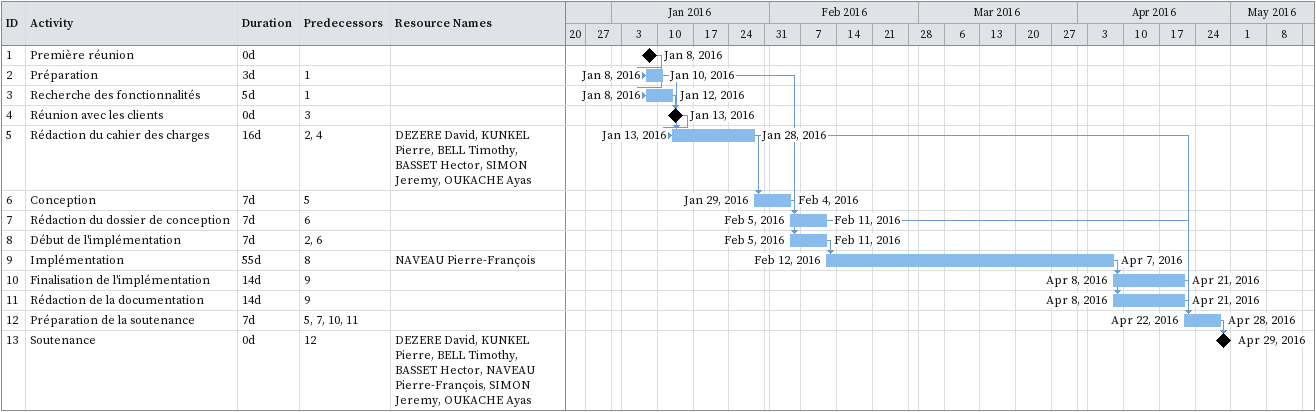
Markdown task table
| ID | Task | Duration | Start | Finish | Predecessors | Resources |
|---|---|---|---|---|---|---|
| 1 | Première réunion | 0d | 2016-01-08 | 2016-01-08 |  |  |
| 2 | Préparation | 3d | 2016-01-08 | 2016-01-10 | 1 |  |
| 3 | Recherche des fonctionnalités | 5d | 2016-01-08 | 2016-01-12 | 1 |  |
| 4 | Réunion avec les clients | 0d | 2016-01-13 | 2016-01-13 | 3 |  |
| 5 | Rédaction du cahier des charges | 16d | 2016-01-13 | 2016-01-28 | 2, 4 | DEZERE David, KUNKEL Pierre, BELL Timothy, BASSET Hector, SIMON Jeremy, OUKACHE Ayas |
| 6 | Conception | 7d | 2016-01-29 | 2016-02-04 | 5 |  |
| 7 | Rédaction du dossier de conception | 7d | 2016-02-05 | 2016-02-11 | 6 |  |
| 8 | Début de l'implémentation | 7d | 2016-02-05 | 2016-02-11 | 2, 6 |  |
| 9 | Implémentation | 55d | 2016-02-12 | 2016-04-07 | 8 | NAVEAU Pierre-François |
| 10 | Finalisation de l'implémentation | 14d | 2016-04-08 | 2016-04-21 | 9 |  |
| 11 | Rédaction de la documentation | 14d | 2016-04-08 | 2016-04-21 | 9 |  |
| 12 | Préparation de la soutenance | 7d | 2016-04-22 | 2016-04-28 | 5, 7, 10, 11 |  |
| 13 | Soutenance | 0d | 2016-04-29 | 2016-04-29 | 12 | DEZERE David, KUNKEL Pierre, BELL Timothy, BASSET Hector, NAVEAU Pierre-François, SIMON Jeremy, OUKACHE Ayas |
